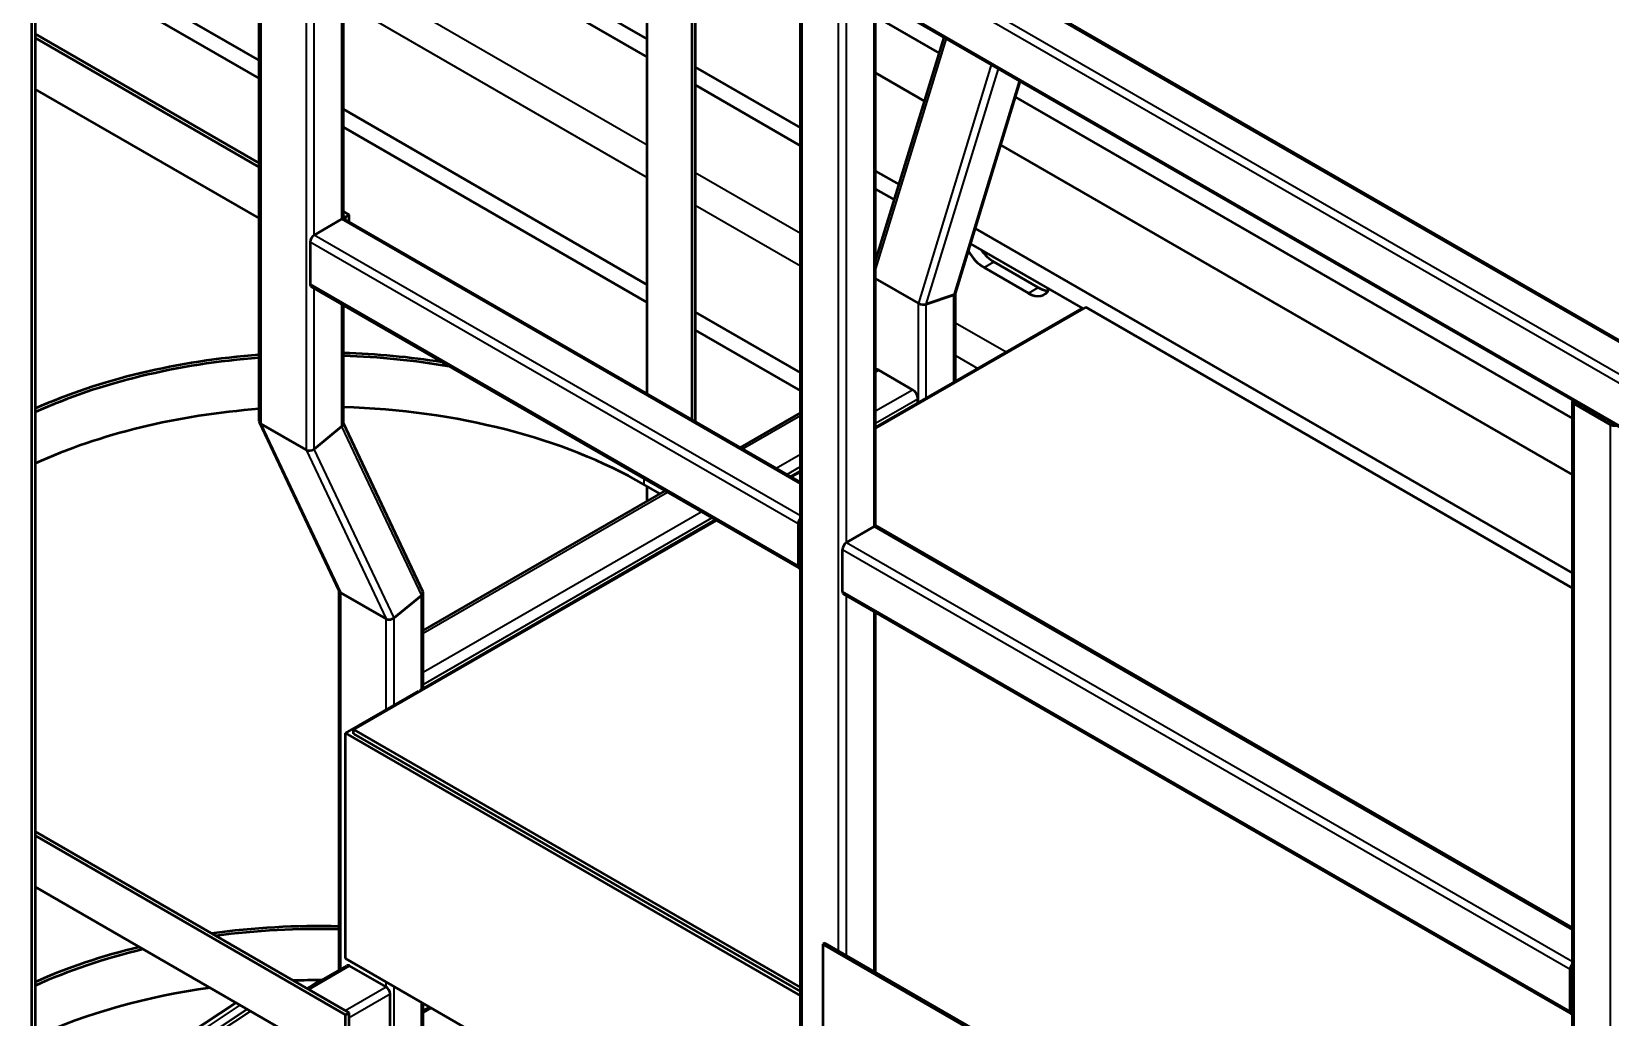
# Model space of a CAD drawing. Header units: millimetres. Extents: x 0 to 15979, y 0 to 11286.
# Drawn here: x 4071 to 5329, y 5129 to 5915 of the extents above; entities that cross this region are included whole.
import ezdxf

# ---------------------------------------------------------------- set-up
doc = ezdxf.new("R2010")
doc.units = ezdxf.units.MM
doc.header["$LTSCALE"] = 19
doc.layers.add('Видимые тонкие (ГОСТ)', color=7, linetype='Continuous', lineweight=35)
doc.layers.add('Видимый контур (ГОСТ)', color=7, linetype='Continuous', lineweight=50)

msp = doc.modelspace()

# ---------------------------------------------------------------- linework, layer by layer
at = {"layer": 'Видимые тонкие (ГОСТ)'}
for p, q in [((4253.8, 6263.5), (4253.8, 5602.4)), ((4318.1, 6255.3), (7921.2, 4175.1)), ((4289.9, 6242.6), (4289.9, 5581.6)), ((4296.2, 6242.6), (7921.2, 4149.7)), ((4293, 6237.1), (7921.2, 4142.4)), ((4293, 6203.6), (7921.2, 4108.9)), ((4296.2, 5752.7), (4296.2, 6200.3)), ((4318.1, 6187.6), (4318.1, 5765.4)), ((4319.5, 5964.7), (4561.7, 5824.8)), ((4685.1, 4933.4), (4685.1, 5973.6)), ((4714.1, 5182), (4714.1, 5956.9)), ((4720.5, 5507.8), (4720.5, 5955.3)), ((4742.4, 5520.4), (4742.4, 5942.7)), ((4319.5, 5938.5), (4561.7, 5798.7)), ((4799.8, 5909.5), (4743.7, 5726)), ((4835.9, 5888.7), (4777.8, 5698.5)), ((4784.1, 5697.8), (4841.5, 5885.5)), ((4858.2, 5875.8), (4806, 5705.2)), ((4599.9, 5802.7), (4683.8, 5754.3)), ((4599.9, 5776.6), (4683.8, 5728.2)), ((4683.8, 5554.3), (4318.1, 5765.4)), ((4683.8, 5529), (4296.2, 5752.7)), ((4681.9, 5522.7), (4293, 5747.2)), ((4830.1, 5727), (4837.9, 5731.5)), ((4681.9, 5489.2), (4293, 5713.7)), ((4296.2, 5582.3), (4296.2, 5710.4)), ((4806, 5635.6), (4806, 5705.2)), ((4865.4, 5706.6), (4873.2, 5711.1)), ((4318.1, 5697.7), (4318.1, 5600.2)), ((4777.8, 5619.2), (4777.8, 5698.5)), ((4784.1, 5622.9), (4784.1, 5697.8)), ((4807.4, 5683), (4847.8, 5659.7)), ((4807.4, 5656.9), (4825.1, 5646.6)), ((4743.7, 5643.7), (4746.3, 5645.2)), ((4743.7, 5612.7), (4773.2, 5629.6)), ((4743.7, 5602.9), (4777.4, 5622.3)), ((5300.3, 4843.6), (5300.3, 5618.4)), ((4253.8, 5602.4), (4317.4, 5467.7)), ((4318.1, 5600.2), (4381.8, 5465.5)), ((4637.7, 5582.4), (4683.8, 5609.1)), ((5329.3, 4826.8), (5329.3, 5601.7)), ((4289.9, 5581.6), (4353.5, 5446.9)), ((4359.9, 5447.6), (4296.2, 5582.3)), ((4664.5, 5566.9), (4683.8, 5578.1)), ((4673, 5562), (4683.8, 5568.3)), ((4558.9, 5558.7), (4558.9, 5554.1)), ((4383.1, 5435.5), (4577.7, 5547.9)), ((4383.1, 5404.4), (4604.6, 5532.3)), ((4383.1, 5394.6), (4613.1, 5527.4)), ((4742.4, 5520.4), (5299, 5199.1)), ((4717.3, 5502.3), (5297.1, 5167.5)), ((4720.5, 5507.8), (5299, 5173.8)), ((4317.4, 5167.6), (4317.4, 5467.7)), ((4381.8, 5390.6), (4381.8, 5465.5)), ((4717.3, 5468.8), (5297.1, 5134)), ((4720.5, 5178.3), (4720.5, 5465.4)), ((4742.4, 5165.7), (4742.4, 5452.8)), ((4353.5, 5374.3), (4353.5, 5446.9)), ((4359.9, 5378), (4359.9, 5447.6)), ((4292, 5151.4), (4324.5, 5170.2)), ((4281, 5157.7), (4282.3, 5158.5)), ((4290.7, 5152.1), (4300.7, 5158.8)), ((4321, 5134.6), (4353.5, 5153.4)), ((4324.2, 5129.1), (4356.7, 5147.9)), ((4353.5, 5153.4), (4353.5, 5157.5)), ((4359.9, 1980.1), (4359.9, 5153.8)), ((4073.8, 5031), (4237.2, 5138.9)), ((4073.8, 5024.1), (4242.8, 5135.7)), ((4073.8, 5020.8), (4245.4, 5134.2)), ((4381.8, 1992.8), (4381.8, 5141.2)), ((4383.1, 5135), (4387.8, 5137.7))]:
    msp.add_line(p, q, dxfattribs=at)
at = {"layer": 'Видимый контур (ГОСТ)'}
for p, q in [((4071, 6398.4), (4071, 3859.9)), ((4073.8, 6400), (4073.8, 3861.5)), ((4252.5, 5604.5), (4252.5, 6265.3)), ((7921.2, 4176.6), (4320.4, 6255.5)), ((7921.2, 4107.4), (4294, 6201.6)), ((4319.5, 5765.8), (4319.5, 6186.9)), ((4319.5, 6048.8), (4561.7, 5908.9)), ((4561.7, 5626.3), (4561.7, 6047)), ((4319.5, 6034.5), (4561.7, 5894.6)), ((4597.1, 6026.6), (4597.1, 5605.9)), ((4599.9, 6024.9), (4599.9, 5604.2)), ((4073.8, 5995), (4252.5, 5891.9)), ((4073.8, 5980.7), (4252.5, 5877.6)), ((4683.8, 4935.2), (4683.8, 5975.4)), ((4743.7, 5520.9), (4743.7, 5941.9)), ((4743.7, 5927.1), (4794.4, 5897.9)), ((4252.5, 5810.2), (4073.8, 5913.4)), ((4252.5, 5807), (4073.8, 5910.1)), ((4743.7, 5732), (4798.3, 5910.4)), ((4599.9, 5886.8), (4683.8, 5838.4)), ((4743.7, 5882.2), (4782.7, 5859.7)), ((4252.5, 5766.2), (4073.8, 5869.3)), ((4599.9, 5872.6), (4683.8, 5824.1)), ((4807.3, 5706.3), (4859, 5875.4)), ((4319.5, 5853.2), (4561.7, 5713.3)), ((4855.2, 5862.8), (5299, 5606.5)), ((4319.5, 5838.9), (4561.7, 5699.1)), ((4843.5, 5824.6), (5299, 5561.6)), ((4743.7, 5803.8), (4762.4, 5793.1)), ((4743.7, 5789.5), (4758.7, 5780.9)), ((4318.1, 5765.4), (4296.2, 5752.7)), ((4324.2, 5768.9), (4319.5, 5771.6)), ((4321.3, 5767.2), (4319.5, 5768.3)), ((4683.8, 5555.8), (4320.4, 5765.6)), ((4321.3, 5767.2), (4324.2, 5768.9)), ((4321.3, 5765.1), (4321.3, 5767.2)), ((4324.2, 5763.4), (4324.2, 5768.9)), ((4823.1, 5758), (5299, 5483.2)), ((4293, 5747.2), (4293, 5713.7)), ((4819.4, 5745.8), (4908.9, 5694.2)), ((4865.4, 5706.6), (4830.1, 5727)), ((4837.9, 5731.5), (4873.2, 5711.1)), ((4777.8, 5698.5), (4743.7, 5718.2)), ((4777.8, 5698.5), (4743.7, 5718.2)), ((4682.9, 5487.2), (4294, 5711.7)), ((4784.1, 5697.8), (4806, 5705.2)), ((4806, 5705.2), (4784.1, 5697.8)), ((4807.4, 5636.3), (4807.4, 5706.4)), ((4319.5, 5602.6), (4319.5, 5697)), ((4599.9, 5691.3), (4683.8, 5642.9)), ((4911.1, 5695.4), (4743.7, 5598.8)), ((4908.2, 5694.6), (4743.7, 5599.6)), ((5299, 5471.4), (4911.1, 5695.4)), ((4599.9, 5677), (4683.8, 5628.6)), ((4773.2, 5629.6), (4746.3, 5645.2)), ((4777.4, 5619), (4777.4, 5622.3)), ((5299, 4844.3), (5299, 5620.3)), ((5329.3, 5601.7), (5300.3, 5618.4)), ((4316.3, 5468.8), (4252.7, 5603.6)), ((4253.8, 5602.4), (4289.9, 5581.6)), ((4289.9, 5581.6), (4253.8, 5602.4)), ((4296.2, 5582.3), (4318.1, 5600.2)), ((4318.1, 5600.2), (4296.2, 5582.3)), ((4382.9, 5468.8), (4319.5, 5603)), ((4635.9, 5583.5), (4683.8, 5611.1)), ((4683.8, 5565), (4675.8, 5560.4)), ((4683.8, 5564.2), (4676.5, 5560)), ((4572, 5546.6), (4558.9, 5554.1)), ((4561.7, 5540.6), (4561.7, 5552.5)), ((4383.1, 5437.5), (4576, 5548.9)), ((4616.6, 5525.4), (4327.7, 5358.6)), ((4615.9, 5525.8), (4380.4, 5389.8)), ((4681.9, 5522.7), (4681.9, 5489.2)), ((4720.5, 5507.8), (4742.4, 5520.4)), ((4744.7, 5520.7), (5299, 5200.6)), ((4717.3, 5468.8), (4717.3, 5502.3)), ((4316.1, 5166.8), (4316.1, 5469.3)), ((4317.4, 5467.7), (4353.5, 5446.9)), ((4353.5, 5446.9), (4317.4, 5467.7)), ((4359.9, 5447.6), (4381.8, 5465.5)), ((4381.8, 5465.5), (4359.9, 5447.6)), ((4383.1, 5391.4), (4383.1, 5467.8)), ((4718.2, 5466.7), (5298.1, 5132)), ((4743.7, 5164.9), (4743.7, 5452)), ((4321.3, 5355.7), (4379.3, 5389.2)), ((4379.3, 5389.2), (4380, 5388.8)), ((4380.4, 5389.8), (4381.1, 5389.4)), ((4380.4, 5389), (4380.4, 5389.8)), ((4321.3, 5355.7), (4683.8, 5146.4)), ((4321.3, 5176.1), (4321.3, 5355.7)), ((4327.7, 5358.6), (4683.8, 5153)), ((4327.7, 5355.3), (4327.7, 5358.6)), ((4327.7, 5355.3), (4683.8, 5149.7)), ((4324.2, 5132.8), (4073.8, 5277.3)), ((4321.3, 5131.2), (4073.8, 5274.1)), ((4321.3, 5090.4), (4073.8, 5233.2)), ((4703.2, 5188.3), (4701.7, 5187.5)), ((4701.7, 5187.5), (4701.7, 5105.9)), ((5925, 4481.2), (4701.7, 5187.5)), ((5926.5, 4482.1), (4703.2, 5188.3)), ((4321.3, 5176.1), (4683.8, 4966.8)), ((4290.7, 5152.1), (4322.3, 5170.4)), ((4353.5, 5153.4), (4324.5, 5170.2)), ((5297.1, 5134), (5297.1, 5167.5)), ((4321, 5134.6), (4292, 5151.4)), ((4356.7, 5114.4), (4356.7, 5147.9)), ((4073.8, 5035.2), (4233.8, 5140.9)), ((4383.1, 1994.6), (4383.1, 5140.4)), ((4383.1, 5133), (4389.5, 5136.7)), ((4321.3, 5131.2), (4324.2, 5132.8)), ((4321.3, 5090.4), (4321.3, 5131.2)), ((4324.2, 5092), (4324.2, 5132.8)), ((4324.2, 5095.7), (4324.2, 5129.1))]:
    msp.add_line(p, q, dxfattribs=at)
for centre, major_axis, ratio, start_param, end_param in [((4318.1, 5761.7), (2.25, 3.9), 0.57735, 0, 0.785398), ((4296.2, 5749.1), (-2.25, -3.9), 0.57735, 3.926991, 5.497787), ((4830.1, 5747.4), (-12.5, 21.7), 0.57735, 1.576677, 2.356194), ((4837.9, 5751.9), (12.5, -21.7), 0.57735, 4.888402, 5.497787), ((4296.2, 5715.6), (-2.25, -3.9), 0.57735, 5.497787, 6.283185), ((4802.9, 5707.1), (4.49, -0.67), 0.45086, 5.565052, 6.215921), ((4802.9, 5707.1), (-4.49, 0.67), 0.45086, 2.423459, 3.074328), ((4865.4, 5727), (12.5, -21.7), 0.57735, 5.497787, 6.678787), ((4873.2, 5731.5), (12.5, -21.7), 0.57735, 5.497787, 5.966807), ((4780.7, 5698.8), (-4.3, 1.32), 0.303236, 0.919928, 0.929886), ((4780.9, 5699.6), (-4.49, 0.67), 0.45086, 0.862621, 2.423459), ((4780.9, 5699.6), (4.49, -0.67), 0.45086, 4.004181, 5.565052), ((4780.9, 5700.4), (-4.5, 0), 0.57735, 0.785398, 0.795324), ((4300.1, 5445.5), (370, 0), 0.57735, 1.699894, 2.228817), ((4300.1, 5445.5), (366, 0), 0.57735, 1.701313, 2.237292), ((4300.1, 5445.5), (370, 0), 0.57735, 1.30244, 1.518477), ((4300.1, 5445.5), (366, 0), 0.57735, 1.282883, 1.517905), ((4746.3, 5640.3), (-3, 5.2), 0.57735, 5.497787, 6.148818), ((4773.2, 5624.7), (-3, 5.2), 0.57735, 3.926991, 5.497787), ((4300.1, 5404.7), (-366, 0), 0.57735, 4.842905, 5.378885), ((4300.1, 5404.7), (-366, 0), 0.57735, 3.926991, 4.659498), ((5303.5, 5620.3), (-4.5, 0), 0.57735, 5.924866, 7.068583), ((4257, 5605), (-4.45, -1), 0.677838, 6.132299, 6.917697), ((4257, 5605), (4.45, 1), 0.677838, 2.990707, 3.776105), ((4315, 5602), (4.45, 1), 0.677838, 5.346901, 6.132299), ((4315, 5602), (-4.45, -1), 0.677838, 2.205308, 2.990707), ((5332.5, 5603.5), (-4.5, 0), 0.57735, 0.785398, 1.929116), ((4293, 5584.2), (-4.45, -1), 0.677838, 0.634512, 2.205308), ((4293, 5584.2), (4.45, 1), 0.677838, 3.776105, 5.346901), ((4685.1, 5524.5), (-2.25, -3.9), 0.57735, 4.354069, 5.497787), ((4742.4, 5516.8), (2.25, 3.9), 0.57735, 0, 0.785398), ((4720.5, 5504.1), (2.25, 3.9), 0.57735, 0.785398, 2.356194), ((4685.1, 5491), (-2.25, -3.9), 0.57735, 5.497787, 6.641505), ((4320.6, 5470.3), (-4.45, -1), 0.677838, 0.150886, 0.634512), ((4320.6, 5470.3), (4.45, 1), 0.677838, 3.292479, 3.776105), ((4378.6, 5467.3), (4.45, 1), 0.677838, 5.346901, 6.434071), ((4378.6, 5467.3), (-4.45, -1), 0.677838, 2.205308, 3.292479), ((4720.5, 5470.6), (-2.25, -3.9), 0.57735, 5.497787, 6.283185), ((4356.7, 5449.5), (-4.45, -1), 0.677838, 0.634512, 2.205308), ((4356.7, 5449.5), (4.45, 1), 0.677838, 3.776105, 5.346901), ((4300.1, 4988.3), (370, 0), 0.57735, 1.527524, 1.804273), ((4300.1, 4988.3), (366, 0), 0.57735, 1.527051, 1.797529), ((4300.1, 4988.3), (370, 0), 0.57735, 1.968151, 2.228817), ((4300.1, 4988.3), (366, 0), 0.57735, 1.963679, 2.237292), ((5300.3, 5169.4), (2.25, 3.9), 0.57735, 1.210988, 2.356194), ((4324.5, 5166.5), (-2.25, 3.9), 0.57735, 5.497787, 6.283185), ((4300.1, 4947.5), (-366, 0), 0.57735, 4.951959, 5.378885), ((4300.1, 4947.5), (-366, 0), 0.57735, 4.706851, 4.768059), ((4353.5, 5149.8), (-2.25, 3.9), 0.57735, 3.926991, 5.497787), ((5300.3, 5135.9), (-2.25, -3.9), 0.57735, 5.497787, 6.642993)]:
    msp.add_ellipse(centre, major_axis=major_axis, ratio=ratio, start_param=start_param, end_param=end_param, dxfattribs=at)

doc.saveas('drawing.dxf')
